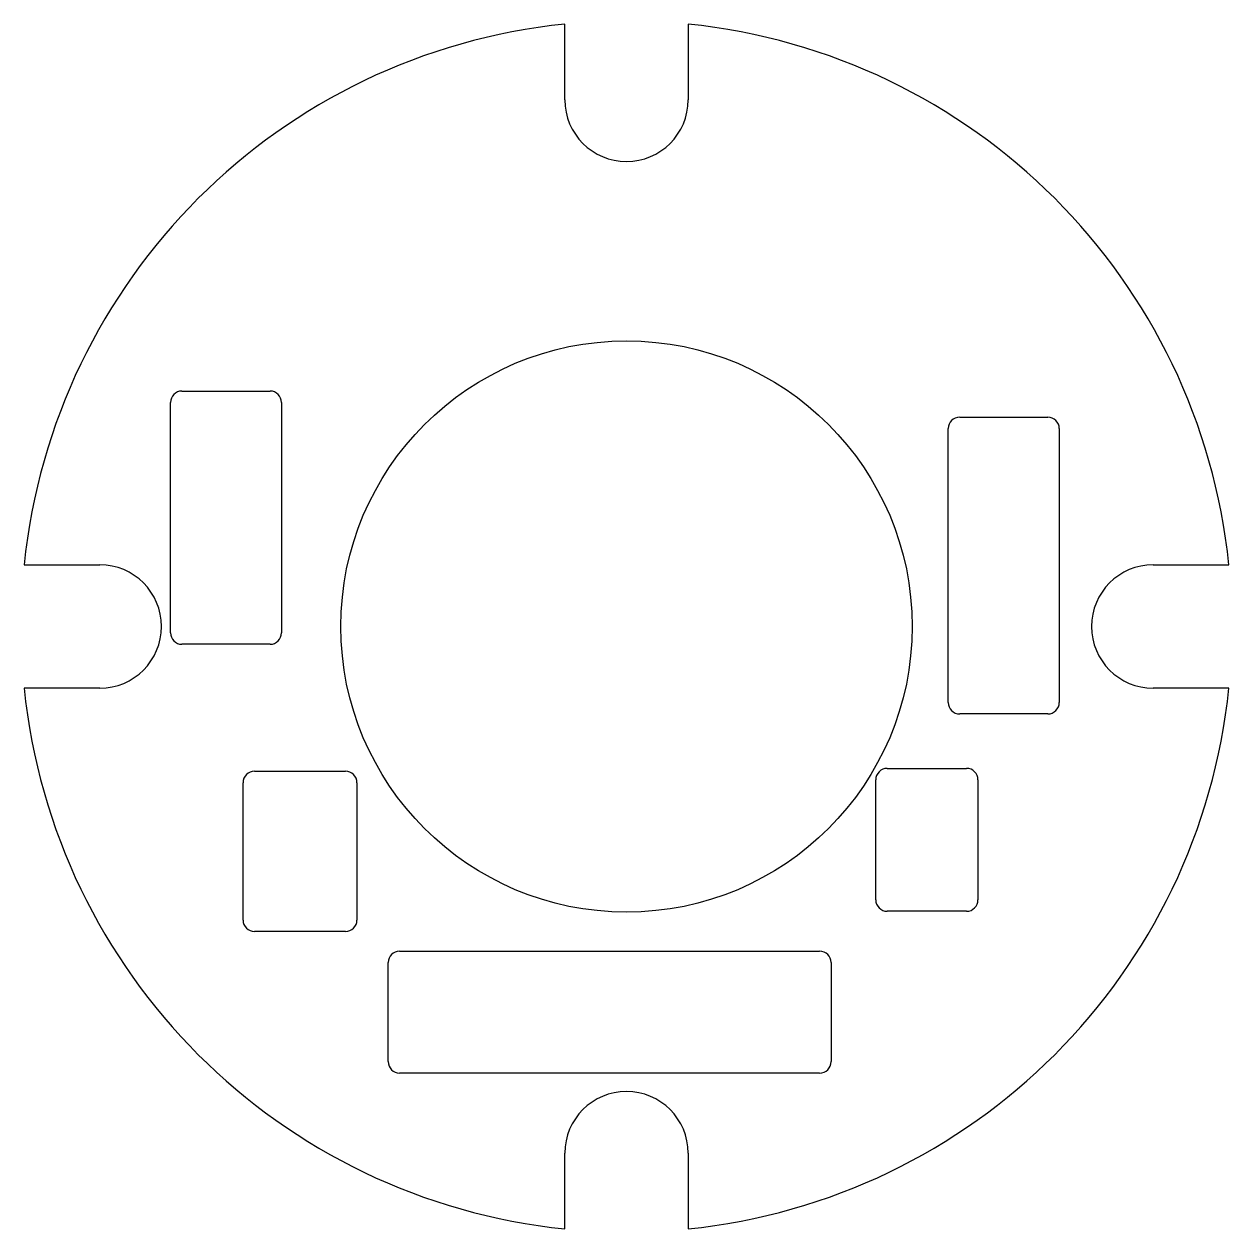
# Model space of a CAD drawing. Header units: millimetres. Extents: x -26.4 to 26.4, y -26.4 to 26.4.
import ezdxf

# ---------------------------------------------------------------- set-up
doc = ezdxf.new("R2010")
doc.units = ezdxf.units.MM

msp = doc.modelspace()

# ---------------------------------------------------------------- linework, layer by layer
at = {"color": 7, "linetype": 'Continuous', "lineweight": 25}
for p, q in [((-2.7, 23.05), (-2.7, 26.362)), ((2.7, 26.362), (2.7, 23.05)), ((-19.454, 10.302), (-15.598, 10.302)), ((-19.954, -0.277), (-19.954, 9.802)), ((-15.098, 9.802), (-15.098, -0.277)), ((14.582, 9.159), (18.438, 9.159)), ((14.082, -3.325), (14.082, 8.659)), ((18.938, 8.659), (18.938, -3.325)), ((-26.362, 2.7), (-23.05, 2.7)), ((23.05, 2.7), (26.362, 2.7)), ((-15.598, -0.777), (-19.454, -0.777)), ((-23.05, -2.7), (-26.362, -2.7)), ((26.362, -2.7), (23.05, -2.7)), ((18.438, -3.825), (14.582, -3.825)), ((11.407, -6.208), (14.882, -6.208)), ((-16.779, -12.85), (-16.779, -6.835)), ((-16.279, -6.335), (-12.296, -6.335)), ((-11.796, -6.835), (-11.796, -12.85)), ((10.907, -11.961), (10.907, -6.708)), ((15.382, -6.708), (15.382, -11.961)), ((14.882, -12.461), (11.407, -12.461)), ((-12.296, -13.35), (-16.279, -13.35)), ((-9.929, -14.209), (8.452, -14.209)), ((-10.429, -19.041), (-10.429, -14.709)), ((8.952, -14.709), (8.952, -19.041)), ((8.452, -19.541), (-9.929, -19.541)), ((-2.7, -26.362), (-2.7, -23.05)), ((2.7, -23.05), (2.7, -26.362))]:
    msp.add_line(p, q, dxfattribs=at)
msp.add_circle((0, 0), 12.5, dxfattribs=at)
for centre, radius, start, end in [((0, 0), 26.5, 95.8478, 174.1522), ((0, 0), 26.5, 5.8478, 84.1522), ((0, 23.05), 2.7, 180, 0), ((-19.454, 9.802), 0.5, 90, 180), ((-15.598, 9.802), 0.5, 0, 90), ((14.582, 8.659), 0.5, 90, 180), ((18.438, 8.659), 0.5, 0, 90), ((-23.05, 0), 2.7, 270, 90), ((23.05, 0), 2.7, 90, 270), ((-19.454, -0.277), 0.5, 180, 270), ((-15.598, -0.277), 0.5, 270, 0), ((0, 0), 26.5, 185.8478, 264.1522), ((0, 0), 26.5, 275.8478, 354.1522), ((14.582, -3.325), 0.5, 180, 270), ((18.438, -3.325), 0.5, 270, 0), ((11.407, -6.708), 0.5, 90, 180), ((14.882, -6.708), 0.5, 0, 90), ((-16.279, -6.835), 0.5, 90, 180), ((-12.296, -6.835), 0.5, 0, 90), ((11.407, -11.961), 0.5, 180, 270), ((14.882, -11.961), 0.5, 270, 0), ((-16.279, -12.85), 0.5, 180, 270), ((-12.296, -12.85), 0.5, 270, 0), ((-9.929, -14.709), 0.5, 90, 180), ((8.452, -14.709), 0.5, 0, 90), ((-9.929, -19.041), 0.5, 180, 270), ((8.452, -19.041), 0.5, 270, 0), ((0, -23.05), 2.7, 0, 180)]:
    msp.add_arc(centre, radius, start, end, dxfattribs=at)

doc.saveas('drawing.dxf')
